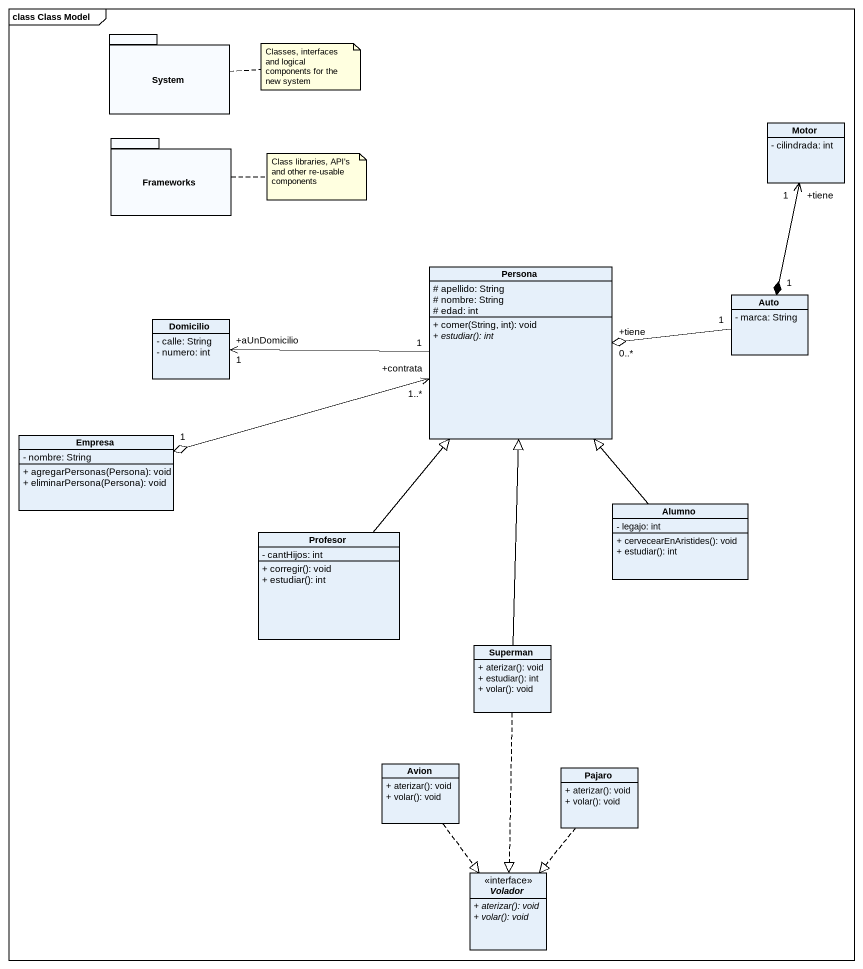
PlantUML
@startuml
mainframe class Class Model
hide circle
hide empty members
skinparam classAttributeIconSize 0
package System {
}
package Frameworks {
}
class Motor {
  - cilindrada: int
}
class Persona {
  # apellido: String
  # nombre: String
  # edad: int
  + comer(String, int): void
  {abstract} + estudiar(): int
}
class Auto {
  - marca: String
}
class Domicilio {
  - calle: String
  - numero: int
}
class Empresa {
  - nombre: String
  + agregarPersonas(Persona): void
  + eliminarPersona(Persona): void
}
class Alumno {
  - legajo: int
  + cervecearEnAristides(): void
  + estudiar(): int
}
class Profesor {
  - cantHijos: int
  + corregir(): void
  + estudiar(): int
}
class Superman {
  + aterizar(): void
  + estudiar(): int
  + volar(): void
}
class Avion {
  + aterizar(): void
  + volar(): void
}
class Pajaro {
  + aterizar(): void
  + volar(): void
}
interface Volador <<interface>> {
  {abstract} + aterizar(): void
  {abstract} + volar(): void
}
Motor "+tiene\n1" <--* "1" Auto
Persona "1" -left-> "+aUnDomicilio\n1" Domicilio
Persona "+contrata\n1..*" <-left-o "1" Empresa
Auto "1" -left-o "+tiene\n0..*" Persona
Alumno -up-|> Persona
Profesor -up-|> Persona
Superman -up-|> Persona
Superman ..|> Volador
Avion ..|> Volador
Pajaro ..|> Volador
note right of System : Classes, interfaces and logical components for the new system
note right of Frameworks : Class libraries, API's and other re-usable components
@enduml
